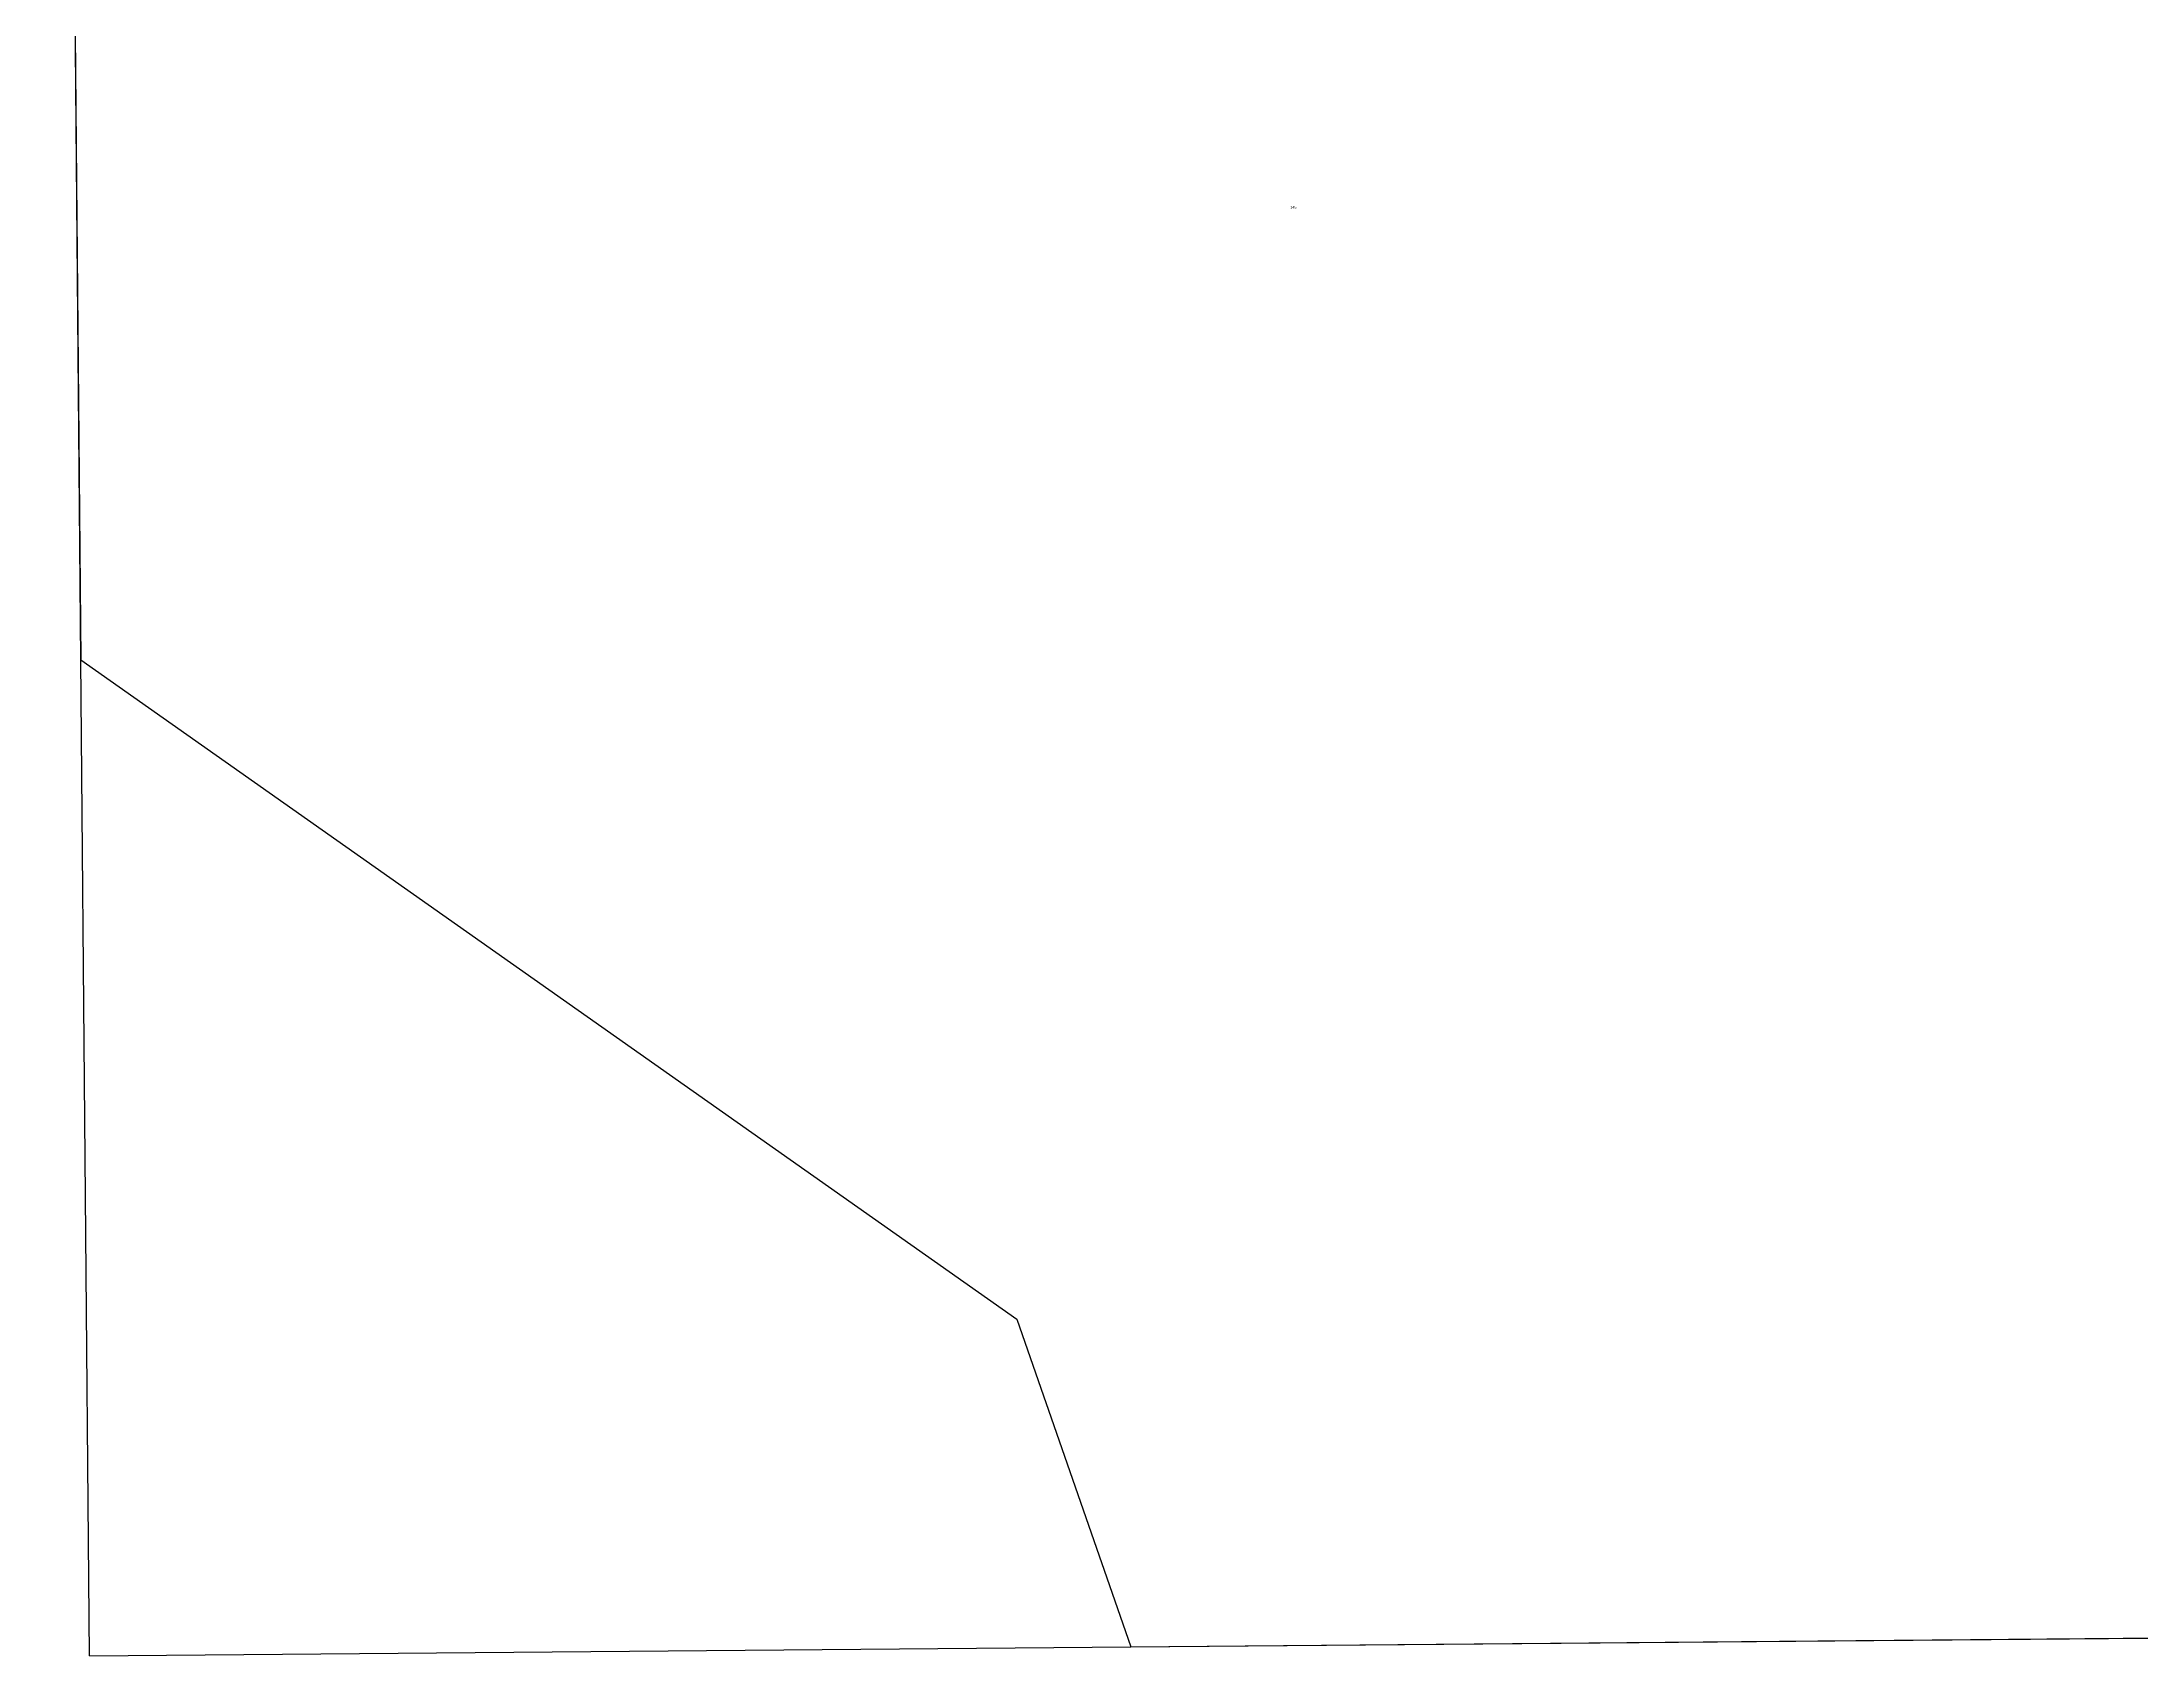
# Model space of a CAD drawing. Extents: x 530124 to 551589, y 1839482 to 1845671.
# Drawn here: x 550551 to 550937.6, y 1839490.5 to 1839787.7 of the extents above; entities that cross this region are included whole.
import ezdxf

# ---------------------------------------------------------------- set-up
doc = ezdxf.new("R2010")
doc.units = 0
for name, color, linetype in [('Level 10', 7, 'Continuous'), ('Level 22', 7, 'Continuous'), ('Level 6', 7, 'Continuous')]:
    doc.layers.add(name, color=color, linetype=linetype)

msp = doc.modelspace()

# ---------------------------------------------------------------- linework, layer by layer
at = {"layer": 'Level 10'}
for p, q in [((550552.53, 1840314.48), (550558.13, 1839673.92)), ((550751.43, 1839492.21), (551044.41, 1839494.77))]:
    msp.add_line(p, q, dxfattribs=at)
msp.add_lwpolyline([(550558.13, 1839673.92), (550730.43, 1839552.55), (550751.43, 1839492.21)], dxfattribs=at)
at = {"layer": 'Level 22'}
for points in [[(550558.13, 1839673.92), (550550.99, 1840490.22)], [(550559.73, 1839490.54), (550558.13, 1839673.92)], [(550751.43, 1839492.21), (551559.41, 1839499.28)], [(550559.73, 1839490.54), (550751.43, 1839492.21)]]:
    msp.add_lwpolyline(points, dxfattribs=at)

# ---------------------------------------------------------------- texts
at = {"layer": 'Level 6'}
msp.add_text('145', height=0.5, dxfattribs=at).set_placement((550780.79, 1839757))

doc.saveas('drawing.dxf')
